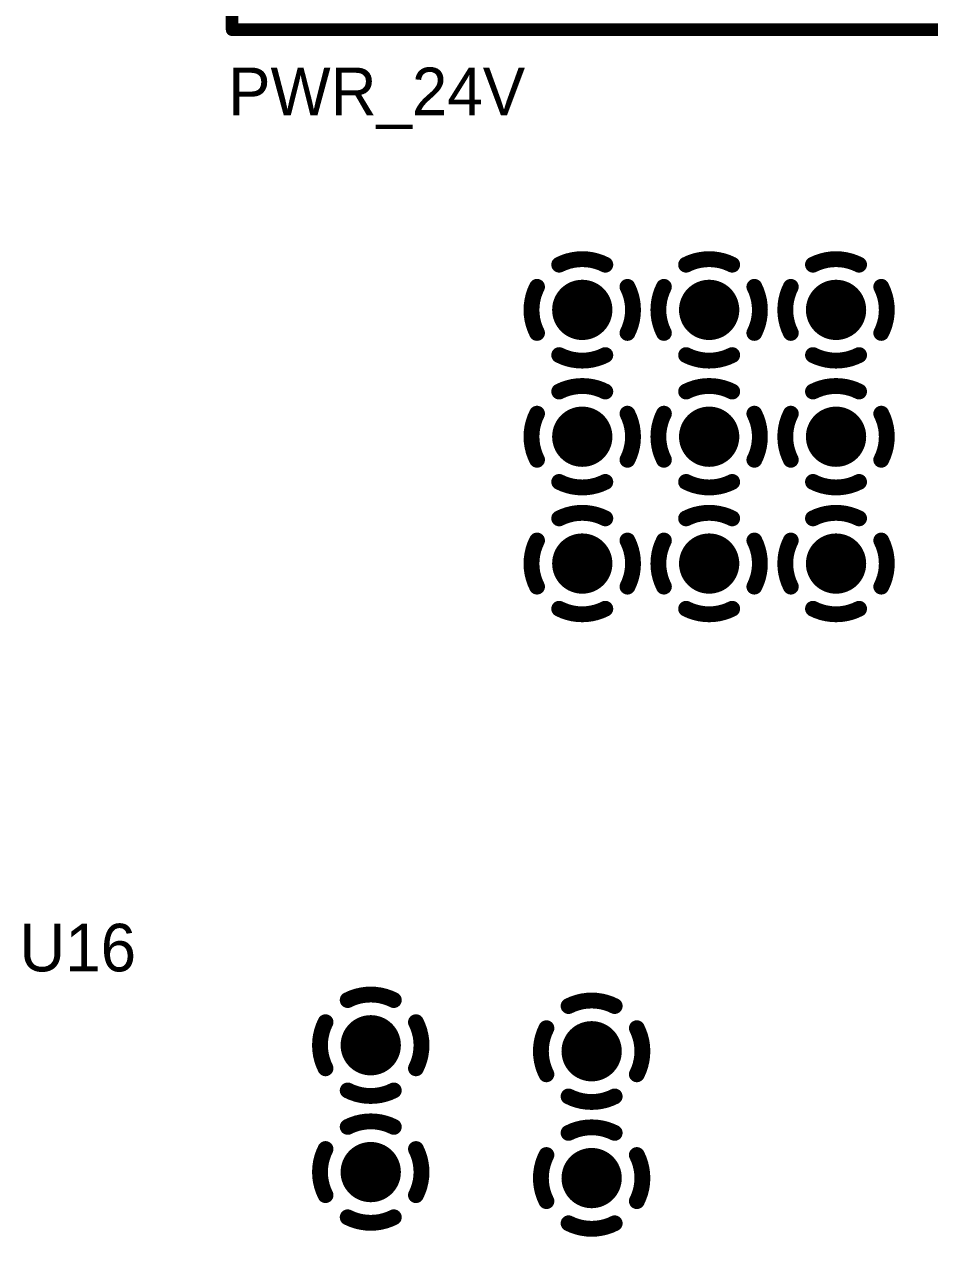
# Model space of a CAD drawing. Header units: millimetres. Extents: x 6.83 to 16.18, y 4.59 to 12.3.
# Drawn here: x 9.264 to 9.835, y 10.812 to 11.576 of the extents above; entities that cross this region are included whole.
import ezdxf

# ---------------------------------------------------------------- set-up
doc = ezdxf.new("R2010")
doc.units = ezdxf.units.MM
doc.header["$MEASUREMENT"] = 0
for name, color, linetype in [('BottomLayer', 5, 'Continuous'), ('BottomSolder', 6, 'Continuous'), ('InternalPlane1', 76, 'Continuous'), ('InternalPlane2', 16, 'Continuous'), ('MultiLayer', 9, 'Continuous'), ('PadHoleLayer', 156, 'Continuous'), ('TopLayer', 1, 'Continuous'), ('TopOverlay', 2, 'Continuous'), ('TopSolder', 216, 'Continuous'), ('ViaHoleLayer', 16, 'Continuous')]:
    doc.layers.add(name, color=color, linetype=linetype)

# ---------------------------------------------------------------- blocks, each defined once
blk = doc.blocks.new('PWR_3T_87')
at = {"layer": 'BottomLayer', "const_width": 0.05906}
for points in [[(-0.02953, -0.19685, 1), (0.02953, -0.19685, 1)], [(-0.02953, -0.3937, 1), (0.02953, -0.3937, 1)]]:
    blk.add_lwpolyline(points, format="xyb", close=True, dxfattribs=at)
at = {"layer": 'BottomLayer'}
blk.add_solid([(-0.05906, -0.05906), (0.05906, -0.05906), (-0.05906, 0.05906), (0.05906, 0.05906)], dxfattribs=at)
at = {"layer": 'BottomSolder', "const_width": 0.06306}
for points in [[(-0.03153, -0.19685, 1), (0.03153, -0.19685, 1)], [(-0.03153, -0.3937, 1), (0.03153, -0.3937, 1)]]:
    blk.add_lwpolyline(points, format="xyb", close=True, dxfattribs=at)
at = {"layer": 'BottomSolder'}
blk.add_solid([(-0.06306, -0.06306), (0.06306, -0.06306), (-0.06306, 0.06306), (0.06306, 0.06306)], dxfattribs=at)
at = {"layer": 'InternalPlane1'}
for points, const_width in [([(-0.02575, 0, 1), (0.02575, 0, 1)], 0.0515), ([(-0.03409, -0.15001, 1), (-0.02909, -0.15001, 1)], 0.005), ([(0.02909, -0.15001, 1), (0.03409, -0.15001, 1)], 0.005), ([(-0.04934, -0.16526, 1), (-0.04434, -0.16526, 1)], 0.005), ([(0.04434, -0.16526, 1), (0.04934, -0.16526, 1)], 0.005), ([(-0.04934, -0.22844, 1), (-0.04434, -0.22844, 1)], 0.005), ([(0.04434, -0.22844, 1), (0.04934, -0.22844, 1)], 0.005), ([(-0.03409, -0.24369, 1), (-0.02909, -0.24369, 1)], 0.005), ([(0.02909, -0.24369, 1), (0.03409, -0.24369, 1)], 0.005), ([(-0.02575, -0.3937, 1), (0.02575, -0.3937, 1)], 0.0515)]:
    blk.add_lwpolyline(points, format="xyb", close=True, dxfattribs=dict(at, const_width=const_width))
at = {"layer": 'InternalPlane1', "const_width": 0.01}
for points in [[(-0.03159, -0.15001, -0.305731), (0.03159, -0.15001)], [(-0.04684, -0.22844, -0.305731), (-0.04684, -0.16526)], [(0.04684, -0.16526, -0.305731), (0.04684, -0.22844)], [(0.03159, -0.24369, -0.305731), (-0.03159, -0.24369)]]:
    blk.add_lwpolyline(points, format="xyb", dxfattribs=at)
at = {"layer": 'InternalPlane2'}
for points, const_width in [([(-0.02575, 0, 1), (0.02575, 0, 1)], 0.0515), ([(-0.03409, -0.15001, 1), (-0.02909, -0.15001, 1)], 0.005), ([(0.02909, -0.15001, 1), (0.03409, -0.15001, 1)], 0.005), ([(-0.04934, -0.16526, 1), (-0.04434, -0.16526, 1)], 0.005), ([(0.04434, -0.16526, 1), (0.04934, -0.16526, 1)], 0.005), ([(-0.04934, -0.22844, 1), (-0.04434, -0.22844, 1)], 0.005), ([(0.04434, -0.22844, 1), (0.04934, -0.22844, 1)], 0.005), ([(-0.03409, -0.24369, 1), (-0.02909, -0.24369, 1)], 0.005), ([(0.02909, -0.24369, 1), (0.03409, -0.24369, 1)], 0.005), ([(-0.02575, -0.3937, 1), (0.02575, -0.3937, 1)], 0.0515)]:
    blk.add_lwpolyline(points, format="xyb", close=True, dxfattribs=dict(at, const_width=const_width))
at = {"layer": 'InternalPlane2', "const_width": 0.01}
for points in [[(-0.03159, -0.15001, -0.305731), (0.03159, -0.15001)], [(-0.04684, -0.22844, -0.305731), (-0.04684, -0.16526)], [(0.04684, -0.16526, -0.305731), (0.04684, -0.22844)], [(0.03159, -0.24369, -0.305731), (-0.03159, -0.24369)]]:
    blk.add_lwpolyline(points, format="xyb", dxfattribs=at)
at = {"layer": 'MultiLayer', "const_width": 0.05906}
for points in [[(-0.02953, -0.19685, 1), (0.02953, -0.19685, 1)], [(-0.02953, -0.3937, 1), (0.02953, -0.3937, 1)]]:
    blk.add_lwpolyline(points, format="xyb", close=True, dxfattribs=at)
at = {"layer": 'MultiLayer'}
blk.add_solid([(-0.05906, -0.05906), (0.05906, -0.05906), (-0.05906, 0.05906), (0.05906, 0.05906)], dxfattribs=at)
at = {"layer": 'PadHoleLayer', "const_width": 0.0315}
for points in [[(-0.01575, 0, 1), (0.01575, 0, 1)], [(-0.01575, -0.19685, 1), (0.01575, -0.19685, 1)], [(-0.01575, -0.3937, 1), (0.01575, -0.3937, 1)]]:
    blk.add_lwpolyline(points, format="xyb", close=True, dxfattribs=at)
at = {"layer": 'TopLayer', "const_width": 0.05906}
for points in [[(-0.02953, -0.19685, 1), (0.02953, -0.19685, 1)], [(-0.02953, -0.3937, 1), (0.02953, -0.3937, 1)]]:
    blk.add_lwpolyline(points, format="xyb", close=True, dxfattribs=at)
at = {"layer": 'TopLayer'}
blk.add_solid([(-0.05906, -0.05906), (0.05906, -0.05906), (-0.05906, 0.05906), (0.05906, 0.05906)], dxfattribs=at)
at = {"layer": 'TopOverlay'}
for p, q in [((0.39805, 0.11126), (0.39805, 0.16458)), ((-0.00364, 0.15799), (-0.00364, 0.10468)), ((0.37139, 0.13792), (0.4247, 0.13792))]:
    blk.add_line(p, q, dxfattribs=at)
at = {"layer": 'TopOverlay', "const_width": 0.00787}
for points in [[(-0.197, 0.13), (0.199, 0.13)], [(-0.197, 0.13), (-0.197, -0.499)], [(0.199, 0.13), (0.199, -0.499)], [(0.132, -0.145), (0.132, -0.245)], [(0.156, -0.16), (0.156, -0.231)], [(0.178, -0.176), (0.178, -0.213)], [(0.076, -0.194), (0.132, -0.194)], [(-0.197, -0.499), (0.199, -0.499)]]:
    blk.add_lwpolyline(points, dxfattribs=at)
at = {"layer": 'TopOverlay', "const_width": 0.00394}
for points in [[(-0.19897, 0.13, 1), (-0.19503, 0.13, 1)], [(-0.19897, 0.13, 1), (-0.19503, 0.13, 1)], [(0.19703, 0.13, 1), (0.20097, 0.13, 1)], [(0.19703, 0.13, 1), (0.20097, 0.13, 1)], [(0.13003, -0.145, 1), (0.13397, -0.145, 1)], [(0.15403, -0.16, 1), (0.15797, -0.16, 1)], [(0.17603, -0.176, 1), (0.17997, -0.176, 1)], [(0.07403, -0.194, 1), (0.07797, -0.194, 1)], [(0.13003, -0.194, 1), (0.13397, -0.194, 1)], [(0.17603, -0.213, 1), (0.17997, -0.213, 1)], [(0.15403, -0.231, 1), (0.15797, -0.231, 1)], [(0.13003, -0.245, 1), (0.13397, -0.245, 1)], [(-0.19897, -0.499, 1), (-0.19503, -0.499, 1)], [(-0.19897, -0.499, 1), (-0.19503, -0.499, 1)], [(0.19703, -0.499, 1), (0.20097, -0.499, 1)], [(0.19703, -0.499, 1), (0.20097, -0.499, 1)]]:
    blk.add_lwpolyline(points, format="xyb", close=True, dxfattribs=at)
at = {"layer": 'TopSolder', "const_width": 0.06306}
for points in [[(-0.03153, -0.19685, 1), (0.03153, -0.19685, 1)], [(-0.03153, -0.3937, 1), (0.03153, -0.3937, 1)]]:
    blk.add_lwpolyline(points, format="xyb", close=True, dxfattribs=at)
at = {"layer": 'TopSolder'}
blk.add_solid([(-0.06306, -0.06306), (0.06306, -0.06306), (-0.06306, 0.06306), (0.06306, 0.06306)], dxfattribs=at)

msp = doc.modelspace()

# ---------------------------------------------------------------- linework, layer by layer
at = {"layer": 'BottomLayer', "const_width": 0.015}
for points in [[(9.60848, 11.39633, 1), (9.62348, 11.39633, 1)], [(9.68848, 11.39633, 1), (9.70348, 11.39633, 1)], [(9.76848, 11.39633, 1), (9.78348, 11.39633, 1)], [(9.60848, 11.31633, 1), (9.62348, 11.31633, 1)], [(9.68848, 11.31633, 1), (9.70348, 11.31633, 1)], [(9.76848, 11.31633, 1), (9.78348, 11.31633, 1)], [(9.60848, 11.23633, 1), (9.62348, 11.23633, 1)], [(9.68848, 11.23633, 1), (9.70348, 11.23633, 1)], [(9.76848, 11.23633, 1), (9.78348, 11.23633, 1)], [(9.47513, 10.93253, 1), (9.49013, 10.93253, 1)], [(9.61439, 10.92875, 1), (9.62939, 10.92875, 1)], [(9.47513, 10.85253, 1), (9.49013, 10.85253, 1)], [(9.61439, 10.84875, 1), (9.62939, 10.84875, 1)]]:
    msp.add_lwpolyline(points, format="xyb", close=True, dxfattribs=at)
at = {"layer": 'BottomSolder', "const_width": 0.019}
for points in [[(9.60648, 11.39633, 1), (9.62548, 11.39633, 1)], [(9.68648, 11.39633, 1), (9.70548, 11.39633, 1)], [(9.76648, 11.39633, 1), (9.78548, 11.39633, 1)], [(9.60648, 11.31633, 1), (9.62548, 11.31633, 1)], [(9.68648, 11.31633, 1), (9.70548, 11.31633, 1)], [(9.76648, 11.31633, 1), (9.78548, 11.31633, 1)], [(9.60648, 11.23633, 1), (9.62548, 11.23633, 1)], [(9.68648, 11.23633, 1), (9.70548, 11.23633, 1)], [(9.76648, 11.23633, 1), (9.78548, 11.23633, 1)], [(9.47313, 10.93253, 1), (9.49213, 10.93253, 1)], [(9.61239, 10.92875, 1), (9.63139, 10.92875, 1)], [(9.47313, 10.85253, 1), (9.49213, 10.85253, 1)], [(9.61239, 10.84875, 1), (9.63139, 10.84875, 1)]]:
    msp.add_lwpolyline(points, format="xyb", close=True, dxfattribs=at)
at = {"layer": 'InternalPlane1', "const_width": 0.01}
for points in [[(9.60145, 11.42484, -0.240079), (9.6305, 11.42484)], [(9.68145, 11.42484, -0.240079), (9.7105, 11.42484)], [(9.76145, 11.42484, -0.240079), (9.7905, 11.42484)], [(9.58746, 11.3818, -0.240079), (9.58746, 11.41086)], [(9.64449, 11.41086, -0.240079), (9.64449, 11.3818)], [(9.66746, 11.3818, -0.240079), (9.66746, 11.41086)], [(9.72449, 11.41086, -0.240079), (9.72449, 11.3818)], [(9.74746, 11.3818, -0.240079), (9.74746, 11.41086)], [(9.80449, 11.41086, -0.240079), (9.80449, 11.3818)], [(9.6305, 11.36782, -0.240079), (9.60145, 11.36782)], [(9.7105, 11.36782, -0.240079), (9.68145, 11.36782)], [(9.7905, 11.36782, -0.240079), (9.76145, 11.36782)], [(9.60145, 11.34484, -0.240079), (9.6305, 11.34484)], [(9.68145, 11.34484, -0.240079), (9.7105, 11.34484)], [(9.76145, 11.34484, -0.240079), (9.7905, 11.34484)], [(9.58746, 11.3018, -0.240079), (9.58746, 11.33086)], [(9.64449, 11.33086, -0.240079), (9.64449, 11.3018)], [(9.66746, 11.3018, -0.240079), (9.66746, 11.33086)], [(9.72449, 11.33086, -0.240079), (9.72449, 11.3018)], [(9.74746, 11.3018, -0.240079), (9.74746, 11.33086)], [(9.80449, 11.33086, -0.240079), (9.80449, 11.3018)], [(9.6305, 11.28782, -0.240079), (9.60145, 11.28782)], [(9.7105, 11.28782, -0.240079), (9.68145, 11.28782)], [(9.7905, 11.28782, -0.240079), (9.76145, 11.28782)], [(9.60145, 11.26484, -0.240079), (9.6305, 11.26484)], [(9.68145, 11.26484, -0.240079), (9.7105, 11.26484)], [(9.76145, 11.26484, -0.240079), (9.7905, 11.26484)], [(9.58746, 11.2218, -0.240079), (9.58746, 11.25086)], [(9.64449, 11.25086, -0.240079), (9.64449, 11.2218)], [(9.66746, 11.2218, -0.240079), (9.66746, 11.25086)], [(9.72449, 11.25086, -0.240079), (9.72449, 11.2218)], [(9.74746, 11.2218, -0.240079), (9.74746, 11.25086)], [(9.80449, 11.25086, -0.240079), (9.80449, 11.2218)], [(9.6305, 11.20782, -0.240079), (9.60145, 11.20782)], [(9.7105, 11.20782, -0.240079), (9.68145, 11.20782)], [(9.7905, 11.20782, -0.240079), (9.76145, 11.20782)], [(9.4681, 10.96104, -0.240079), (9.49716, 10.96104)], [(9.60736, 10.95726, -0.240079), (9.63642, 10.95726)], [(9.45412, 10.918, -0.240079), (9.45412, 10.94706)], [(9.51114, 10.94706, -0.240079), (9.51114, 10.918)], [(9.59338, 10.91422, -0.240079), (9.59338, 10.94328)], [(9.6504, 10.94328, -0.240079), (9.6504, 10.91422)], [(9.49716, 10.90402, -0.240079), (9.4681, 10.90402)], [(9.63642, 10.90024, -0.240079), (9.60736, 10.90024)], [(9.4681, 10.88104, -0.240079), (9.49716, 10.88104)], [(9.60736, 10.87726, -0.240079), (9.63642, 10.87726)], [(9.45412, 10.838, -0.240079), (9.45412, 10.86706)], [(9.51114, 10.86706, -0.240079), (9.51114, 10.838)], [(9.59338, 10.83422, -0.240079), (9.59338, 10.86328)], [(9.6504, 10.86328, -0.240079), (9.6504, 10.83422)], [(9.49716, 10.82402, -0.240079), (9.4681, 10.82402)], [(9.63642, 10.82024, -0.240079), (9.60736, 10.82024)]]:
    msp.add_lwpolyline(points, format="xyb", dxfattribs=at)
at = {"layer": 'InternalPlane1', "const_width": 0.005}
for points in [[(9.59895, 11.42484, 1), (9.60395, 11.42484, 1)], [(9.628, 11.42484, 1), (9.633, 11.42484, 1)], [(9.67895, 11.42484, 1), (9.68395, 11.42484, 1)], [(9.708, 11.42484, 1), (9.713, 11.42484, 1)], [(9.75895, 11.42484, 1), (9.76395, 11.42484, 1)], [(9.788, 11.42484, 1), (9.793, 11.42484, 1)], [(9.58496, 11.41086, 1), (9.58996, 11.41086, 1)], [(9.64199, 11.41086, 1), (9.64699, 11.41086, 1)], [(9.66496, 11.41086, 1), (9.66996, 11.41086, 1)], [(9.72199, 11.41086, 1), (9.72699, 11.41086, 1)], [(9.74496, 11.41086, 1), (9.74996, 11.41086, 1)], [(9.80199, 11.41086, 1), (9.80699, 11.41086, 1)], [(9.58496, 11.3818, 1), (9.58996, 11.3818, 1)], [(9.64199, 11.3818, 1), (9.64699, 11.3818, 1)], [(9.66496, 11.3818, 1), (9.66996, 11.3818, 1)], [(9.72199, 11.3818, 1), (9.72699, 11.3818, 1)], [(9.74496, 11.3818, 1), (9.74996, 11.3818, 1)], [(9.80199, 11.3818, 1), (9.80699, 11.3818, 1)], [(9.59895, 11.36782, 1), (9.60395, 11.36782, 1)], [(9.628, 11.36782, 1), (9.633, 11.36782, 1)], [(9.67895, 11.36782, 1), (9.68395, 11.36782, 1)], [(9.708, 11.36782, 1), (9.713, 11.36782, 1)], [(9.75895, 11.36782, 1), (9.76395, 11.36782, 1)], [(9.788, 11.36782, 1), (9.793, 11.36782, 1)], [(9.59895, 11.34484, 1), (9.60395, 11.34484, 1)], [(9.628, 11.34484, 1), (9.633, 11.34484, 1)], [(9.67895, 11.34484, 1), (9.68395, 11.34484, 1)], [(9.708, 11.34484, 1), (9.713, 11.34484, 1)], [(9.75895, 11.34484, 1), (9.76395, 11.34484, 1)], [(9.788, 11.34484, 1), (9.793, 11.34484, 1)], [(9.58496, 11.33086, 1), (9.58996, 11.33086, 1)], [(9.64199, 11.33086, 1), (9.64699, 11.33086, 1)], [(9.66496, 11.33086, 1), (9.66996, 11.33086, 1)], [(9.72199, 11.33086, 1), (9.72699, 11.33086, 1)], [(9.74496, 11.33086, 1), (9.74996, 11.33086, 1)], [(9.80199, 11.33086, 1), (9.80699, 11.33086, 1)], [(9.58496, 11.3018, 1), (9.58996, 11.3018, 1)], [(9.64199, 11.3018, 1), (9.64699, 11.3018, 1)], [(9.66496, 11.3018, 1), (9.66996, 11.3018, 1)], [(9.72199, 11.3018, 1), (9.72699, 11.3018, 1)], [(9.74496, 11.3018, 1), (9.74996, 11.3018, 1)], [(9.80199, 11.3018, 1), (9.80699, 11.3018, 1)], [(9.59895, 11.28782, 1), (9.60395, 11.28782, 1)], [(9.628, 11.28782, 1), (9.633, 11.28782, 1)], [(9.67895, 11.28782, 1), (9.68395, 11.28782, 1)], [(9.708, 11.28782, 1), (9.713, 11.28782, 1)], [(9.75895, 11.28782, 1), (9.76395, 11.28782, 1)], [(9.788, 11.28782, 1), (9.793, 11.28782, 1)], [(9.59895, 11.26484, 1), (9.60395, 11.26484, 1)], [(9.628, 11.26484, 1), (9.633, 11.26484, 1)], [(9.67895, 11.26484, 1), (9.68395, 11.26484, 1)], [(9.708, 11.26484, 1), (9.713, 11.26484, 1)], [(9.75895, 11.26484, 1), (9.76395, 11.26484, 1)], [(9.788, 11.26484, 1), (9.793, 11.26484, 1)], [(9.58496, 11.25086, 1), (9.58996, 11.25086, 1)], [(9.64199, 11.25086, 1), (9.64699, 11.25086, 1)], [(9.66496, 11.25086, 1), (9.66996, 11.25086, 1)], [(9.72199, 11.25086, 1), (9.72699, 11.25086, 1)], [(9.74496, 11.25086, 1), (9.74996, 11.25086, 1)], [(9.80199, 11.25086, 1), (9.80699, 11.25086, 1)], [(9.58496, 11.2218, 1), (9.58996, 11.2218, 1)], [(9.64199, 11.2218, 1), (9.64699, 11.2218, 1)], [(9.66496, 11.2218, 1), (9.66996, 11.2218, 1)], [(9.72199, 11.2218, 1), (9.72699, 11.2218, 1)], [(9.74496, 11.2218, 1), (9.74996, 11.2218, 1)], [(9.80199, 11.2218, 1), (9.80699, 11.2218, 1)], [(9.59895, 11.20782, 1), (9.60395, 11.20782, 1)], [(9.628, 11.20782, 1), (9.633, 11.20782, 1)], [(9.67895, 11.20782, 1), (9.68395, 11.20782, 1)], [(9.708, 11.20782, 1), (9.713, 11.20782, 1)], [(9.75895, 11.20782, 1), (9.76395, 11.20782, 1)], [(9.788, 11.20782, 1), (9.793, 11.20782, 1)], [(9.46561, 10.96104, 1), (9.47061, 10.96104, 1)], [(9.49466, 10.96104, 1), (9.49966, 10.96104, 1)], [(9.60486, 10.95726, 1), (9.60986, 10.95726, 1)], [(9.63392, 10.95726, 1), (9.63892, 10.95726, 1)], [(9.45162, 10.94706, 1), (9.45662, 10.94706, 1)], [(9.50864, 10.94706, 1), (9.51364, 10.94706, 1)], [(9.59088, 10.94328, 1), (9.59588, 10.94328, 1)], [(9.6479, 10.94328, 1), (9.6529, 10.94328, 1)], [(9.45162, 10.918, 1), (9.45662, 10.918, 1)], [(9.50864, 10.918, 1), (9.51364, 10.918, 1)], [(9.59088, 10.91422, 1), (9.59588, 10.91422, 1)], [(9.6479, 10.91422, 1), (9.6529, 10.91422, 1)], [(9.46561, 10.90402, 1), (9.47061, 10.90402, 1)], [(9.49466, 10.90402, 1), (9.49966, 10.90402, 1)], [(9.60486, 10.90024, 1), (9.60986, 10.90024, 1)], [(9.63392, 10.90024, 1), (9.63892, 10.90024, 1)], [(9.46561, 10.88104, 1), (9.47061, 10.88104, 1)], [(9.49466, 10.88104, 1), (9.49966, 10.88104, 1)], [(9.60486, 10.87726, 1), (9.60986, 10.87726, 1)], [(9.63392, 10.87726, 1), (9.63892, 10.87726, 1)], [(9.45162, 10.86706, 1), (9.45662, 10.86706, 1)], [(9.50864, 10.86706, 1), (9.51364, 10.86706, 1)], [(9.59088, 10.86328, 1), (9.59588, 10.86328, 1)], [(9.6479, 10.86328, 1), (9.6529, 10.86328, 1)], [(9.45162, 10.838, 1), (9.45662, 10.838, 1)], [(9.50864, 10.838, 1), (9.51364, 10.838, 1)], [(9.59088, 10.83422, 1), (9.59588, 10.83422, 1)], [(9.6479, 10.83422, 1), (9.6529, 10.83422, 1)], [(9.46561, 10.82402, 1), (9.47061, 10.82402, 1)], [(9.49466, 10.82402, 1), (9.49966, 10.82402, 1)], [(9.60486, 10.82024, 1), (9.60986, 10.82024, 1)], [(9.63392, 10.82024, 1), (9.63892, 10.82024, 1)]]:
    msp.add_lwpolyline(points, format="xyb", close=True, dxfattribs=at)
at = {"layer": 'InternalPlane2', "const_width": 0.01}
for points in [[(9.60145, 11.42484, -0.240079), (9.6305, 11.42484)], [(9.68145, 11.42484, -0.240079), (9.7105, 11.42484)], [(9.76145, 11.42484, -0.240079), (9.7905, 11.42484)], [(9.58746, 11.3818, -0.240079), (9.58746, 11.41086)], [(9.64449, 11.41086, -0.240079), (9.64449, 11.3818)], [(9.66746, 11.3818, -0.240079), (9.66746, 11.41086)], [(9.72449, 11.41086, -0.240079), (9.72449, 11.3818)], [(9.74746, 11.3818, -0.240079), (9.74746, 11.41086)], [(9.80449, 11.41086, -0.240079), (9.80449, 11.3818)], [(9.6305, 11.36782, -0.240079), (9.60145, 11.36782)], [(9.7105, 11.36782, -0.240079), (9.68145, 11.36782)], [(9.7905, 11.36782, -0.240079), (9.76145, 11.36782)], [(9.60145, 11.34484, -0.240079), (9.6305, 11.34484)], [(9.68145, 11.34484, -0.240079), (9.7105, 11.34484)], [(9.76145, 11.34484, -0.240079), (9.7905, 11.34484)], [(9.58746, 11.3018, -0.240079), (9.58746, 11.33086)], [(9.64449, 11.33086, -0.240079), (9.64449, 11.3018)], [(9.66746, 11.3018, -0.240079), (9.66746, 11.33086)], [(9.72449, 11.33086, -0.240079), (9.72449, 11.3018)], [(9.74746, 11.3018, -0.240079), (9.74746, 11.33086)], [(9.80449, 11.33086, -0.240079), (9.80449, 11.3018)], [(9.6305, 11.28782, -0.240079), (9.60145, 11.28782)], [(9.7105, 11.28782, -0.240079), (9.68145, 11.28782)], [(9.7905, 11.28782, -0.240079), (9.76145, 11.28782)], [(9.60145, 11.26484, -0.240079), (9.6305, 11.26484)], [(9.68145, 11.26484, -0.240079), (9.7105, 11.26484)], [(9.76145, 11.26484, -0.240079), (9.7905, 11.26484)], [(9.58746, 11.2218, -0.240079), (9.58746, 11.25086)], [(9.64449, 11.25086, -0.240079), (9.64449, 11.2218)], [(9.66746, 11.2218, -0.240079), (9.66746, 11.25086)], [(9.72449, 11.25086, -0.240079), (9.72449, 11.2218)], [(9.74746, 11.2218, -0.240079), (9.74746, 11.25086)], [(9.80449, 11.25086, -0.240079), (9.80449, 11.2218)], [(9.6305, 11.20782, -0.240079), (9.60145, 11.20782)], [(9.7105, 11.20782, -0.240079), (9.68145, 11.20782)], [(9.7905, 11.20782, -0.240079), (9.76145, 11.20782)], [(9.4681, 10.96104, -0.240079), (9.49716, 10.96104)], [(9.60736, 10.95726, -0.240079), (9.63642, 10.95726)], [(9.45412, 10.918, -0.240079), (9.45412, 10.94706)], [(9.51114, 10.94706, -0.240079), (9.51114, 10.918)], [(9.59338, 10.91422, -0.240079), (9.59338, 10.94328)], [(9.6504, 10.94328, -0.240079), (9.6504, 10.91422)], [(9.49716, 10.90402, -0.240079), (9.4681, 10.90402)], [(9.63642, 10.90024, -0.240079), (9.60736, 10.90024)], [(9.4681, 10.88104, -0.240079), (9.49716, 10.88104)], [(9.60736, 10.87726, -0.240079), (9.63642, 10.87726)], [(9.45412, 10.838, -0.240079), (9.45412, 10.86706)], [(9.51114, 10.86706, -0.240079), (9.51114, 10.838)], [(9.59338, 10.83422, -0.240079), (9.59338, 10.86328)], [(9.6504, 10.86328, -0.240079), (9.6504, 10.83422)], [(9.49716, 10.82402, -0.240079), (9.4681, 10.82402)], [(9.63642, 10.82024, -0.240079), (9.60736, 10.82024)]]:
    msp.add_lwpolyline(points, format="xyb", dxfattribs=at)
at = {"layer": 'InternalPlane2', "const_width": 0.005}
for points in [[(9.59895, 11.42484, 1), (9.60395, 11.42484, 1)], [(9.628, 11.42484, 1), (9.633, 11.42484, 1)], [(9.67895, 11.42484, 1), (9.68395, 11.42484, 1)], [(9.708, 11.42484, 1), (9.713, 11.42484, 1)], [(9.75895, 11.42484, 1), (9.76395, 11.42484, 1)], [(9.788, 11.42484, 1), (9.793, 11.42484, 1)], [(9.58496, 11.41086, 1), (9.58996, 11.41086, 1)], [(9.64199, 11.41086, 1), (9.64699, 11.41086, 1)], [(9.66496, 11.41086, 1), (9.66996, 11.41086, 1)], [(9.72199, 11.41086, 1), (9.72699, 11.41086, 1)], [(9.74496, 11.41086, 1), (9.74996, 11.41086, 1)], [(9.80199, 11.41086, 1), (9.80699, 11.41086, 1)], [(9.58496, 11.3818, 1), (9.58996, 11.3818, 1)], [(9.64199, 11.3818, 1), (9.64699, 11.3818, 1)], [(9.66496, 11.3818, 1), (9.66996, 11.3818, 1)], [(9.72199, 11.3818, 1), (9.72699, 11.3818, 1)], [(9.74496, 11.3818, 1), (9.74996, 11.3818, 1)], [(9.80199, 11.3818, 1), (9.80699, 11.3818, 1)], [(9.59895, 11.36782, 1), (9.60395, 11.36782, 1)], [(9.628, 11.36782, 1), (9.633, 11.36782, 1)], [(9.67895, 11.36782, 1), (9.68395, 11.36782, 1)], [(9.708, 11.36782, 1), (9.713, 11.36782, 1)], [(9.75895, 11.36782, 1), (9.76395, 11.36782, 1)], [(9.788, 11.36782, 1), (9.793, 11.36782, 1)], [(9.59895, 11.34484, 1), (9.60395, 11.34484, 1)], [(9.628, 11.34484, 1), (9.633, 11.34484, 1)], [(9.67895, 11.34484, 1), (9.68395, 11.34484, 1)], [(9.708, 11.34484, 1), (9.713, 11.34484, 1)], [(9.75895, 11.34484, 1), (9.76395, 11.34484, 1)], [(9.788, 11.34484, 1), (9.793, 11.34484, 1)], [(9.58496, 11.33086, 1), (9.58996, 11.33086, 1)], [(9.64199, 11.33086, 1), (9.64699, 11.33086, 1)], [(9.66496, 11.33086, 1), (9.66996, 11.33086, 1)], [(9.72199, 11.33086, 1), (9.72699, 11.33086, 1)], [(9.74496, 11.33086, 1), (9.74996, 11.33086, 1)], [(9.80199, 11.33086, 1), (9.80699, 11.33086, 1)], [(9.58496, 11.3018, 1), (9.58996, 11.3018, 1)], [(9.64199, 11.3018, 1), (9.64699, 11.3018, 1)], [(9.66496, 11.3018, 1), (9.66996, 11.3018, 1)], [(9.72199, 11.3018, 1), (9.72699, 11.3018, 1)], [(9.74496, 11.3018, 1), (9.74996, 11.3018, 1)], [(9.80199, 11.3018, 1), (9.80699, 11.3018, 1)], [(9.59895, 11.28782, 1), (9.60395, 11.28782, 1)], [(9.628, 11.28782, 1), (9.633, 11.28782, 1)], [(9.67895, 11.28782, 1), (9.68395, 11.28782, 1)], [(9.708, 11.28782, 1), (9.713, 11.28782, 1)], [(9.75895, 11.28782, 1), (9.76395, 11.28782, 1)], [(9.788, 11.28782, 1), (9.793, 11.28782, 1)], [(9.59895, 11.26484, 1), (9.60395, 11.26484, 1)], [(9.628, 11.26484, 1), (9.633, 11.26484, 1)], [(9.67895, 11.26484, 1), (9.68395, 11.26484, 1)], [(9.708, 11.26484, 1), (9.713, 11.26484, 1)], [(9.75895, 11.26484, 1), (9.76395, 11.26484, 1)], [(9.788, 11.26484, 1), (9.793, 11.26484, 1)], [(9.58496, 11.25086, 1), (9.58996, 11.25086, 1)], [(9.64199, 11.25086, 1), (9.64699, 11.25086, 1)], [(9.66496, 11.25086, 1), (9.66996, 11.25086, 1)], [(9.72199, 11.25086, 1), (9.72699, 11.25086, 1)], [(9.74496, 11.25086, 1), (9.74996, 11.25086, 1)], [(9.80199, 11.25086, 1), (9.80699, 11.25086, 1)], [(9.58496, 11.2218, 1), (9.58996, 11.2218, 1)], [(9.64199, 11.2218, 1), (9.64699, 11.2218, 1)], [(9.66496, 11.2218, 1), (9.66996, 11.2218, 1)], [(9.72199, 11.2218, 1), (9.72699, 11.2218, 1)], [(9.74496, 11.2218, 1), (9.74996, 11.2218, 1)], [(9.80199, 11.2218, 1), (9.80699, 11.2218, 1)], [(9.59895, 11.20782, 1), (9.60395, 11.20782, 1)], [(9.628, 11.20782, 1), (9.633, 11.20782, 1)], [(9.67895, 11.20782, 1), (9.68395, 11.20782, 1)], [(9.708, 11.20782, 1), (9.713, 11.20782, 1)], [(9.75895, 11.20782, 1), (9.76395, 11.20782, 1)], [(9.788, 11.20782, 1), (9.793, 11.20782, 1)], [(9.46561, 10.96104, 1), (9.47061, 10.96104, 1)], [(9.49466, 10.96104, 1), (9.49966, 10.96104, 1)], [(9.60486, 10.95726, 1), (9.60986, 10.95726, 1)], [(9.63392, 10.95726, 1), (9.63892, 10.95726, 1)], [(9.45162, 10.94706, 1), (9.45662, 10.94706, 1)], [(9.50864, 10.94706, 1), (9.51364, 10.94706, 1)], [(9.59088, 10.94328, 1), (9.59588, 10.94328, 1)], [(9.6479, 10.94328, 1), (9.6529, 10.94328, 1)], [(9.45162, 10.918, 1), (9.45662, 10.918, 1)], [(9.50864, 10.918, 1), (9.51364, 10.918, 1)], [(9.59088, 10.91422, 1), (9.59588, 10.91422, 1)], [(9.6479, 10.91422, 1), (9.6529, 10.91422, 1)], [(9.46561, 10.90402, 1), (9.47061, 10.90402, 1)], [(9.49466, 10.90402, 1), (9.49966, 10.90402, 1)], [(9.60486, 10.90024, 1), (9.60986, 10.90024, 1)], [(9.63392, 10.90024, 1), (9.63892, 10.90024, 1)], [(9.46561, 10.88104, 1), (9.47061, 10.88104, 1)], [(9.49466, 10.88104, 1), (9.49966, 10.88104, 1)], [(9.60486, 10.87726, 1), (9.60986, 10.87726, 1)], [(9.63392, 10.87726, 1), (9.63892, 10.87726, 1)], [(9.45162, 10.86706, 1), (9.45662, 10.86706, 1)], [(9.50864, 10.86706, 1), (9.51364, 10.86706, 1)], [(9.59088, 10.86328, 1), (9.59588, 10.86328, 1)], [(9.6479, 10.86328, 1), (9.6529, 10.86328, 1)], [(9.45162, 10.838, 1), (9.45662, 10.838, 1)], [(9.50864, 10.838, 1), (9.51364, 10.838, 1)], [(9.59088, 10.83422, 1), (9.59588, 10.83422, 1)], [(9.6479, 10.83422, 1), (9.6529, 10.83422, 1)], [(9.46561, 10.82402, 1), (9.47061, 10.82402, 1)], [(9.49466, 10.82402, 1), (9.49966, 10.82402, 1)], [(9.60486, 10.82024, 1), (9.60986, 10.82024, 1)], [(9.63392, 10.82024, 1), (9.63892, 10.82024, 1)]]:
    msp.add_lwpolyline(points, format="xyb", close=True, dxfattribs=at)
at = {"layer": 'MultiLayer', "const_width": 0.015}
for points in [[(9.60848, 11.39633, 1), (9.62348, 11.39633, 1)], [(9.68848, 11.39633, 1), (9.70348, 11.39633, 1)], [(9.76848, 11.39633, 1), (9.78348, 11.39633, 1)], [(9.60848, 11.31633, 1), (9.62348, 11.31633, 1)], [(9.68848, 11.31633, 1), (9.70348, 11.31633, 1)], [(9.76848, 11.31633, 1), (9.78348, 11.31633, 1)], [(9.60848, 11.23633, 1), (9.62348, 11.23633, 1)], [(9.68848, 11.23633, 1), (9.70348, 11.23633, 1)], [(9.76848, 11.23633, 1), (9.78348, 11.23633, 1)], [(9.47513, 10.93253, 1), (9.49013, 10.93253, 1)], [(9.61439, 10.92875, 1), (9.62939, 10.92875, 1)], [(9.47513, 10.85253, 1), (9.49013, 10.85253, 1)], [(9.61439, 10.84875, 1), (9.62939, 10.84875, 1)]]:
    msp.add_lwpolyline(points, format="xyb", close=True, dxfattribs=at)
at = {"layer": 'TopLayer', "const_width": 0.015}
for points in [[(9.60848, 11.39633, 1), (9.62348, 11.39633, 1)], [(9.68848, 11.39633, 1), (9.70348, 11.39633, 1)], [(9.76848, 11.39633, 1), (9.78348, 11.39633, 1)], [(9.60848, 11.31633, 1), (9.62348, 11.31633, 1)], [(9.68848, 11.31633, 1), (9.70348, 11.31633, 1)], [(9.76848, 11.31633, 1), (9.78348, 11.31633, 1)], [(9.60848, 11.23633, 1), (9.62348, 11.23633, 1)], [(9.68848, 11.23633, 1), (9.70348, 11.23633, 1)], [(9.76848, 11.23633, 1), (9.78348, 11.23633, 1)], [(9.47513, 10.93253, 1), (9.49013, 10.93253, 1)], [(9.61439, 10.92875, 1), (9.62939, 10.92875, 1)], [(9.47513, 10.85253, 1), (9.49013, 10.85253, 1)], [(9.61439, 10.84875, 1), (9.62939, 10.84875, 1)]]:
    msp.add_lwpolyline(points, format="xyb", close=True, dxfattribs=at)
at = {"layer": 'TopSolder', "const_width": 0.019}
for points in [[(9.60648, 11.39633, 1), (9.62548, 11.39633, 1)], [(9.68648, 11.39633, 1), (9.70548, 11.39633, 1)], [(9.76648, 11.39633, 1), (9.78548, 11.39633, 1)], [(9.60648, 11.31633, 1), (9.62548, 11.31633, 1)], [(9.68648, 11.31633, 1), (9.70548, 11.31633, 1)], [(9.76648, 11.31633, 1), (9.78548, 11.31633, 1)], [(9.60648, 11.23633, 1), (9.62548, 11.23633, 1)], [(9.68648, 11.23633, 1), (9.70548, 11.23633, 1)], [(9.76648, 11.23633, 1), (9.78548, 11.23633, 1)], [(9.47313, 10.93253, 1), (9.49213, 10.93253, 1)], [(9.61239, 10.92875, 1), (9.63139, 10.92875, 1)], [(9.47313, 10.85253, 1), (9.49213, 10.85253, 1)], [(9.61239, 10.84875, 1), (9.63139, 10.84875, 1)]]:
    msp.add_lwpolyline(points, format="xyb", close=True, dxfattribs=at)
at = {"layer": 'ViaHoleLayer', "const_width": 0.007}
for points in [[(9.61248, 11.39633, 1), (9.61948, 11.39633, 1)], [(9.69248, 11.39633, 1), (9.69948, 11.39633, 1)], [(9.77248, 11.39633, 1), (9.77948, 11.39633, 1)], [(9.61248, 11.31633, 1), (9.61948, 11.31633, 1)], [(9.69248, 11.31633, 1), (9.69948, 11.31633, 1)], [(9.77248, 11.31633, 1), (9.77948, 11.31633, 1)], [(9.61248, 11.23633, 1), (9.61948, 11.23633, 1)], [(9.69248, 11.23633, 1), (9.69948, 11.23633, 1)], [(9.77248, 11.23633, 1), (9.77948, 11.23633, 1)], [(9.47913, 10.93253, 1), (9.48613, 10.93253, 1)], [(9.61839, 10.92875, 1), (9.62539, 10.92875, 1)], [(9.47913, 10.85253, 1), (9.48613, 10.85253, 1)], [(9.61839, 10.84875, 1), (9.62539, 10.84875, 1)]]:
    msp.add_lwpolyline(points, format="xyb", close=True, dxfattribs=at)

# ---------------------------------------------------------------- block references
at = {"rotation": 90}
msp.add_blockref('PWR_3T_87', (9.5252, 11.77004), dxfattribs=at)

# ---------------------------------------------------------------- texts
at = {"layer": 'TopOverlay'}
for s, p in [('PWR_24V', (9.39271, 11.51912)), ('U16', (9.26109, 10.97912))]:
    msp.add_text(s, height=0.03, dxfattribs=at).set_placement(p)

doc.saveas('drawing.dxf')
